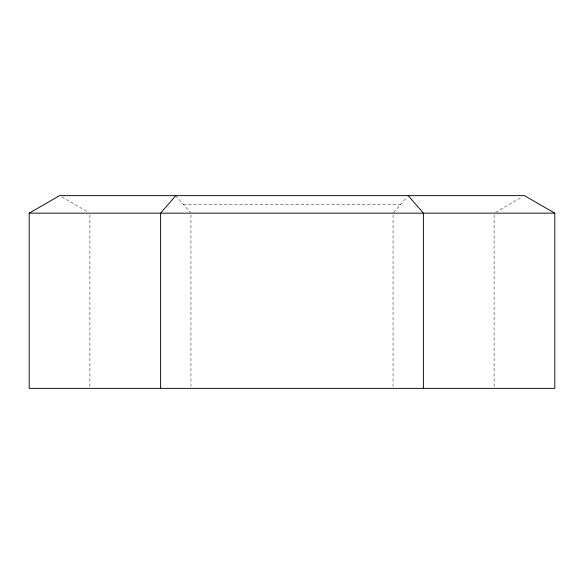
<?xml version="1.0" encoding="UTF-8"?>
<svg xmlns="http://www.w3.org/2000/svg" width="584" height="584" viewBox="0 0 584 584"><rect width="100%" height="100%" fill="white"/><g stroke="black" fill="none" stroke-linecap="round" stroke-linejoin="round"><path stroke-width="0.44" stroke-dasharray="2.92 2.19" d="M393.638 212.488L407.063 196.991M495.663 212.262L522.118 196.991M183.361 204.4L400.639 204.4M61.882 196.991L88.337 212.262M175.769 195.64L190.362 212.488M494.108 214.985L494.108 388.36M393.054 214.985L393.054 387.447M190.946 214.985L190.946 387.447M89.892 214.985L89.892 387.447"/><path stroke-width="0.88" d="M175.769 195.64L160.6 213.16L160.6 388.36M29.2 213.16L59.546 195.64L524.454 195.64L554.8 213.16L554.8 388.36L29.2 388.36L29.2 213.16L554.8 213.16M408.231 195.64L423.4 213.16L423.4 388.36"/></g></svg>
